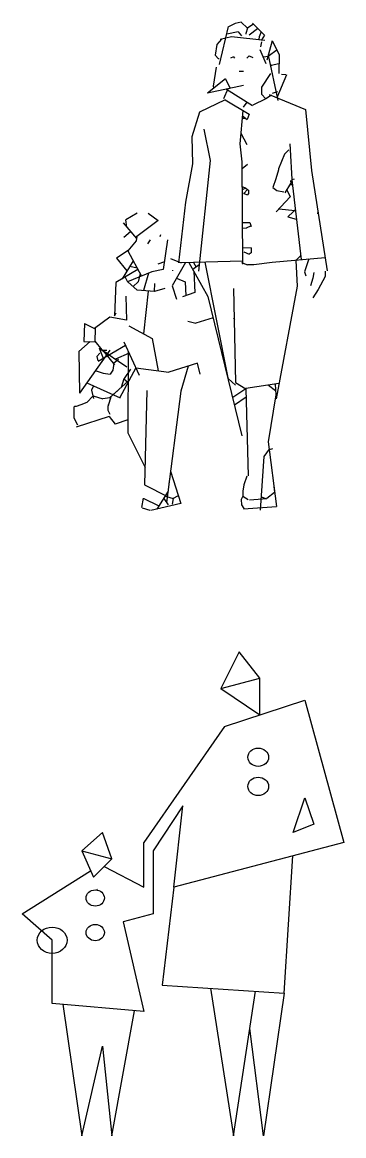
# Model space of a CAD drawing. Header units: millimetres. Extents: x 577 to 2337, y 236 to 943.
# Drawn here: x 759.647 to 760.835, y 698.954 to 703.07 of the extents above; entities that cross this region are included whole.
import ezdxf

# ---------------------------------------------------------------- set-up
doc = ezdxf.new("R2010")
doc.units = ezdxf.units.MM
doc.header["$LTSCALE"] = 0.01
doc.linetypes.add('SOLID', pattern=[0])
doc.linetypes.add('SOLID_LINE', pattern=[0])
doc.layers.add('06-Furn', color=4, linetype='Continuous')

# ---------------------------------------------------------------- blocks, each defined once
blk = doc.blocks.new('Body 12')
at = {"layer": '06-Furn', "color": 8, "linetype": 'SOLID'}
for p, q in [((731.4815, 597.3242), (731.4476, 597.1842)), ((731.507, 597.3361), (731.4831, 597.323)), ((731.5288, 597.3405), (731.507, 597.3361)), ((731.5288, 597.3405), (731.5527, 597.3187)), ((731.5527, 597.3187), (731.5462, 597.2991)), ((731.5723, 597.3318), (731.5527, 597.3187)), ((731.5709, 597.3374), (731.6159, 597.2926)), ((731.457, 597.2774), (731.4396, 597.2578)), ((731.4515, 597.2776), (731.4931, 597.2876)), ((731.5179, 597.3056), (731.4766, 597.2969)), ((731.4931, 597.2876), (731.6172, 597.2742)), ((731.5179, 597.3056), (731.531, 597.2904)), ((731.5462, 597.2991), (731.5462, 597.2969)), ((731.5897, 597.3165), (731.5593, 597.2926)), ((731.5962, 597.2861), (731.5941, 597.2774)), ((731.6028, 597.3056), (731.5962, 597.2861)), ((731.6158, 597.2926), (731.6028, 597.273)), ((731.4396, 597.2578), (731.4331, 597.2186)), ((731.5986, 597.2402), (731.6205, 597.1882)), ((731.6049, 597.2687), (731.6006, 597.2491)), ((731.6442, 597.2712), (731.6239, 597.2003)), ((731.6617, 597.2377), (731.6303, 597.2149)), ((731.6442, 597.2712), (731.6702, 597.2213)), ((731.4331, 597.2186), (731.4461, 597.2056)), ((731.4483, 597.2056), (731.4461, 597.2056)), ((731.5005, 597.2121), (731.4896, 597.2077)), ((731.5005, 597.2121), (731.5049, 597.2077)), ((731.5593, 597.2164), (731.5506, 597.2077)), ((731.5593, 597.2164), (731.5723, 597.2099)), ((731.6304, 597.2145), (731.6106, 597.2117)), ((731.6294, 597.2192), (731.6654, 597.0516)), ((731.6702, 597.2213), (731.6682, 597.1505)), ((731.4373, 597.174), (731.4254, 597.1039)), ((731.5376, 597.1586), (731.5221, 597.1586)), ((731.6366, 597.1856), (731.6429, 597.1791)), ((731.6692, 597.1872), (731.6407, 597.1809)), ((731.4713, 597.1313), (731.4053, 597.0782)), ((731.4713, 597.1313), (731.489, 597.0959)), ((731.6376, 597.1512), (731.6049, 597.1011)), ((731.6972, 597.1464), (731.6615, 597.0617)), ((731.6789, 597.149), (731.6941, 597.1468)), ((731.5376, 597.1072), (731.4053, 597.0782)), ((731.4254, 597.1039), (731.4278, 597.0963)), ((731.48, 597.094), (731.4646, 597.0571)), ((731.4749, 597.0929), (731.5713, 597.0327)), ((731.6049, 597.1011), (731.6049, 597.075)), ((731.6049, 597.075), (731.6202, 597.0576)), ((731.6329, 597.0735), (731.7673, 597.0182)), ((731.6637, 597.0837), (731.6441, 597.0772)), ((731.4705, 597.0536), (731.375, 597.0078)), ((731.4705, 597.0536), (731.5591, 597.0007)), ((731.5506, 597.0456), (731.5369, 597.026)), ((731.6202, 597.0576), (731.5723, 597.0337)), ((731.6419, 597.0707), (731.6202, 597.0576)), ((731.375, 597.0078), (731.3476, 596.9171)), ((731.5359, 597.0146), (731.5249, 596.8913)), ((731.5341, 596.9944), (731.5518, 596.9813)), ((731.5591, 597.0007), (731.5518, 596.9813)), ((731.7673, 597.0182), (731.7899, 596.7928)), ((731.5333, 596.9858), (731.5457, 596.9858)), ((731.3476, 596.9171), (731.3499, 596.8177)), ((731.3911, 596.9453), (731.4144, 596.83)), ((731.5284, 596.9308), (731.5504, 596.8888)), ((731.5249, 596.8913), (731.5324, 596.8248)), ((731.705, 596.8684), (731.6898, 596.8531)), ((731.7088, 596.8913), (731.7184, 596.7382)), ((731.4144, 596.83), (731.3719, 596.4206)), ((731.5324, 596.8248), (731.534, 596.4458)), ((731.6898, 596.8531), (731.668, 596.7988)), ((731.3499, 596.8177), (731.3235, 596.675)), ((731.553, 596.8142), (731.5325, 596.7982)), ((731.668, 596.7944), (731.6572, 596.7618)), ((731.668, 596.7988), (731.668, 596.7944)), ((731.7899, 596.7928), (731.8476, 596.4214)), ((731.6572, 596.7618), (731.6463, 596.7291)), ((731.6916, 596.7104), (731.7127, 596.7442)), ((731.7113, 596.7552), (731.7127, 596.7442)), ((731.7251, 596.7603), (731.7161, 596.7576)), ((731.7161, 596.7576), (731.7508, 596.4634)), ((731.5331, 596.7335), (731.5462, 596.727)), ((731.5462, 596.727), (731.5353, 596.7226)), ((731.5397, 596.7074), (731.5375, 596.7074)), ((731.5527, 596.7226), (731.5397, 596.7074)), ((731.5397, 596.7074), (731.5527, 596.703)), ((731.5462, 596.727), (731.5527, 596.7226)), ((731.5527, 596.7226), (731.5571, 596.7204)), ((731.5571, 596.7074), (731.5527, 596.703)), ((731.5571, 596.7204), (731.5571, 596.7074)), ((731.6463, 596.7291), (731.6615, 596.7183)), ((731.6615, 596.7183), (731.6876, 596.7139)), ((731.6984, 596.7213), (731.71, 596.6951)), ((731.7183, 596.74), (731.71, 596.74)), ((731.3235, 596.675), (731.2974, 596.4512)), ((731.71, 596.6951), (731.6583, 596.6395)), ((731.1444, 596.6344), (731.103, 596.6096)), ((731.1855, 596.6344), (731.2225, 596.6076)), ((731.6695, 596.6509), (731.7277, 596.645)), ((731.7023, 596.6208), (731.7219, 596.6394)), ((731.7023, 596.6208), (731.7333, 596.6121)), ((731.7292, 596.6467), (731.7219, 596.6394)), ((731.8132, 596.6422), (731.8117, 596.6319)), ((731.0932, 596.5985), (731.1426, 596.5408)), ((731.1065, 596.583), (731.103, 596.6096)), ((731.2225, 596.6076), (731.1388, 596.5453)), ((731.5331, 596.5812), (731.5484, 596.579)), ((731.5334, 596.6008), (731.5614, 596.6008)), ((731.5658, 596.5877), (731.5484, 596.579)), ((731.5614, 596.6008), (731.5665, 596.5856)), ((731.1209, 596.5662), (731.0952, 596.5448)), ((731.1435, 596.5488), (731.1417, 596.5329)), ((731.1932, 596.5367), (731.183, 596.5213)), ((731.2318, 596.5547), (731.2292, 596.547)), ((731.2575, 596.5367), (731.2413, 596.4271)), ((731.1118, 596.497), (731.0682, 596.4683)), ((731.1102, 596.496), (731.1609, 596.4022)), ((731.1417, 596.5329), (731.1105, 596.4954)), ((731.5671, 596.5063), (731.5338, 596.5049)), ((731.5658, 596.5051), (731.5658, 596.4877)), ((731.0682, 596.4683), (731.107, 596.4213)), ((731.13, 596.4592), (731.0894, 596.3922)), ((731.2456, 596.4549), (731.2215, 596.4468)), ((731.2678, 596.4674), (731.3075, 596.4515)), ((731.534, 596.4573), (731.3075, 596.4515)), ((731.5397, 596.492), (731.5593, 596.4833)), ((731.5658, 596.4877), (731.5593, 596.4833)), ((731.6438, 596.4538), (731.8398, 596.4715)), ((731.7311, 596.4594), (731.7362, 596.3649)), ((731.7492, 596.4774), (731.7336, 596.4619)), ((731.779, 596.4659), (731.7638, 596.418)), ((731.1478, 596.4264), (731.0658, 596.3784)), ((731.1993, 596.4182), (731.1092, 596.3806)), ((731.1179, 596.4392), (731.1445, 596.4325)), ((731.2413, 596.4271), (731.1993, 596.4182)), ((731.3238, 596.4519), (731.2741, 596.3667)), ((731.2755, 596.4237), (731.2755, 596.4211)), ((731.3365, 596.4522), (731.4068, 596.3266)), ((731.3743, 596.4436), (731.3511, 596.4262)), ((731.3536, 596.4527), (731.3635, 596.4354)), ((731.3546, 596.4199), (731.3582, 596.3417)), ((731.3952, 596.4537), (731.4819, 596.02)), ((731.531, 596.4528), (731.5527, 596.4441)), ((731.5767, 596.4441), (731.5527, 596.4441)), ((731.6441, 596.4528), (731.5767, 596.4441)), ((731.7638, 596.418), (731.7681, 596.4028)), ((731.7986, 596.4159), (731.7942, 596.3941)), ((731.8399, 596.4202), (731.8399, 596.4006)), ((731.0658, 596.3784), (731.0615, 596.2558)), ((731.1002, 596.3985), (731.1092, 596.3806)), ((731.1111, 596.3814), (731.1447, 596.3501)), ((731.1481, 596.3811), (731.1304, 596.3634)), ((731.1557, 596.4117), (731.1481, 596.3811)), ((731.1864, 596.4128), (731.1685, 596.3484)), ((731.2087, 596.3749), (731.2082, 596.3455)), ((731.2904, 596.3947), (731.3221, 596.3811)), ((731.3221, 596.3811), (731.3248, 596.3297)), ((731.7942, 596.3941), (731.7855, 596.3658)), ((731.8399, 596.4006), (731.8138, 596.3528)), ((731.2093, 596.3455), (731.1447, 596.3501)), ((731.1861, 596.3471), (731.1682, 596.1888)), ((731.2472, 596.3569), (731.2093, 596.3455)), ((731.2741, 596.3667), (731.2898, 596.317)), ((731.3582, 596.3417), (731.312, 596.325)), ((731.5016, 596.3569), (731.5084, 596.0083)), ((731.7362, 596.3649), (731.6586, 595.949)), ((731.8138, 596.3528), (731.7942, 596.3223)), ((731.1033, 596.3286), (731.1059, 596.2388)), ((731.4068, 596.3266), (731.5324, 595.8121)), ((731.0435, 596.2506), (730.9872, 596.2081)), ((731.1059, 596.2388), (731.0435, 596.2506)), ((731.0615, 596.2558), (731.0673, 596.2669)), ((731.5008, 596.2485), (731.5044, 596.2404)), ((730.9504, 596.2265), (730.9481, 596.1608)), ((730.9504, 596.2265), (730.9893, 596.207)), ((730.9894, 596.2098), (730.9884, 596.1597)), ((731.1136, 596.2181), (731.1999, 596.1716)), ((731.3327, 596.2354), (731.3613, 596.2282)), ((731.4261, 596.2477), (731.3613, 596.2282)), ((731.1999, 596.1716), (731.2232, 596.0518)), ((730.9715, 596.1602), (730.9298, 596.124)), ((731.0444, 596.1287), (730.932, 595.9699)), ((730.9481, 596.1608), (730.9901, 596.1596)), ((730.9885, 596.1618), (731.0142, 596.1291)), ((731.102, 596.1453), (731.0005, 596.0871)), ((731.004, 596.1359), (731.1071, 596.0666)), ((731.004, 596.1359), (731.0188, 596.0984)), ((731.0145, 596.1312), (731.0155, 596.1287)), ((731.0176, 596.1287), (731.0328, 596.1287)), ((731.0189, 596.1259), (731.0614, 596.0747)), ((731.0956, 596.159), (731.1524, 596.0362)), ((730.9298, 596.124), (730.932, 595.9699)), ((731.0067, 596.1178), (730.9958, 596.1048)), ((730.9958, 596.1048), (731.0002, 596.0895)), ((731.0392, 596.1122), (731.0262, 596.121)), ((731.0328, 596.1135), (731.0306, 596.1113)), ((731.035, 596.1113), (731.0328, 596.1091)), ((731.0763, 596.0939), (731.0589, 596.0808)), ((731.1149, 596.1174), (731.0645, 596.0953)), ((731.1119, 596.1239), (731.1105, 595.8231)), ((730.9936, 596.0526), (731.0197, 596.0439)), ((731.0197, 596.0439), (731.0458, 596.0395)), ((731.0545, 596.0547), (731.0458, 596.0395)), ((731.0589, 596.0808), (731.0545, 596.0547)), ((731.1399, 596.0631), (731.0802, 595.9509)), ((731.1198, 596.058), (731.0942, 596.0195)), ((731.1396, 596.0625), (731.2622, 596.0469)), ((731.3684, 596.0805), (731.2622, 596.0469)), ((731.3336, 596.0695), (731.3062, 595.9772)), ((731.3778, 596.0399), (731.3684, 596.0805)), ((730.9586, 596.0074), (731.0824, 595.9519)), ((731.1114, 596.0138), (731.0433, 595.9525)), ((731.0951, 596.0227), (731.0855, 595.9906)), ((731.0959, 596.0221), (731.1114, 596.0092)), ((731.4811, 596.0234), (731.5086, 595.9985)), ((731.5084, 596.0083), (731.5465, 595.986)), ((731.6691, 596.0054), (731.5464, 595.9871)), ((731.6551, 596.0033), (731.6577, 595.9628)), ((730.9839, 595.996), (730.9761, 595.9806)), ((730.9761, 595.9806), (730.984, 595.95)), ((731.0745, 595.9806), (731.0473, 595.9561)), ((731.1804, 595.9792), (731.1725, 595.6306)), ((731.3062, 595.9772), (731.2536, 595.5651)), ((731.5465, 595.9853), (731.4981, 595.9539)), ((731.5465, 595.986), (731.5551, 595.6638)), ((731.6577, 595.9628), (731.6296, 595.7894)), ((731.6306, 595.9996), (731.6566, 595.9793)), ((730.911, 595.9177), (730.9131, 595.9199)), ((730.9197, 595.9199), (730.9131, 595.9199)), ((730.9371, 595.9264), (730.9197, 595.9199)), ((730.9588, 595.9351), (730.9371, 595.9264)), ((730.9827, 595.959), (730.9588, 595.9351)), ((730.9827, 595.959), (731.0176, 595.9481)), ((731.0437, 595.9525), (731.0176, 595.9481)), ((731.0393, 595.9286), (731.0371, 595.9199)), ((731.0371, 595.9199), (731.0371, 595.9068)), ((731.0477, 595.9564), (731.0374, 595.9222)), ((731.5473, 595.9544), (731.5052, 595.9251)), ((730.911, 595.9177), (730.911, 595.8785)), ((730.911, 595.8785), (730.924, 595.8524)), ((731.042, 595.8836), (730.9198, 595.8437)), ((731.0371, 595.9068), (731.0437, 595.8916)), ((731.0411, 595.8833), (731.0632, 595.8546)), ((731.1107, 595.8712), (731.0632, 595.8546)), ((731.1105, 595.8231), (731.174, 595.6944)), ((731.633, 595.7621), (731.6127, 595.7359)), ((731.6296, 595.7894), (731.6595, 595.5507)), ((731.6455, 595.7633), (731.6332, 595.7606)), ((731.6127, 595.7359), (731.5992, 595.5372)), ((731.2684, 595.6807), (731.3069, 595.5615)), ((731.2654, 595.6577), (731.2626, 595.6352)), ((731.5506, 595.6631), (731.5397, 595.6305)), ((731.1725, 595.6306), (731.2565, 595.5879)), ((731.259, 595.6073), (731.218, 595.541)), ((731.5397, 595.6305), (731.5353, 595.6066)), ((731.5353, 595.6066), (731.5353, 595.5892)), ((731.653, 595.6024), (731.6238, 595.5805)), ((731.6504, 595.6231), (731.6542, 595.5932)), ((731.1675, 595.5816), (731.1606, 595.5465)), ((731.1698, 595.5805), (731.2221, 595.5544)), ((731.3069, 595.5615), (731.1954, 595.5358)), ((731.2438, 595.5805), (731.259, 595.5565)), ((731.2503, 595.5892), (731.2786, 595.5805)), ((731.2786, 595.5805), (731.2743, 595.5587)), ((731.2938, 595.5892), (731.2786, 595.5805)), ((731.5353, 595.5892), (731.5288, 595.5761)), ((731.5288, 595.5761), (731.531, 595.5565)), ((731.531, 595.5565), (731.5397, 595.5435)), ((731.5353, 595.5892), (731.5549, 595.5761)), ((731.5379, 595.5414), (731.6595, 595.5507)), ((731.5599, 595.5752), (731.6238, 595.5805)), ((731.6033, 595.5861), (731.6209, 595.5802)), ((731.1633, 595.5457), (731.1916, 595.537))]:
    blk.add_line(p, q, dxfattribs=at)
blk = doc.blocks.new('rtre')
at = {"layer": '06-Furn', "color": 8, "linetype": 'SOLID_LINE'}
for p, q in [((847.1606, 622.9948), (847.0927, 622.8594)), ((847.237, 622.897), (847.1606, 622.9948)), ((847.0927, 622.8594), (847.237, 622.897)), ((847.237, 622.7615), (847.237, 622.897)), ((847.0927, 622.8594), (847.237, 622.7615)), ((847.106, 622.7184), (847.4031, 622.8162)), ((847.4031, 622.8162), (847.5473, 622.2894)), ((847.106, 622.7184), (846.809, 622.2894)), ((846.9532, 622.4249), (846.8429, 622.2593)), ((846.9193, 622.1239), (846.9532, 622.4249)), ((847.3606, 622.3271), (847.4031, 622.455)), ((847.4031, 622.455), (847.437, 622.3572)), ((847.437, 622.3572), (847.3606, 622.3271)), ((846.6562, 622.3271), (846.5798, 622.2593)), ((846.6901, 622.2292), (846.6562, 622.3271)), ((846.809, 622.1239), (846.809, 622.2894)), ((847.5473, 622.2894), (846.9193, 622.1239)), ((846.5798, 622.2593), (846.6901, 622.2292)), ((846.5798, 622.2593), (846.6222, 622.1615)), ((846.6222, 622.1615), (846.6901, 622.2292)), ((846.8429, 622.2593), (846.8429, 622.026)), ((847.3267, 621.7325), (847.3597, 622.24)), ((846.3591, 622.026), (846.6115, 622.1849)), ((846.6613, 622.2005), (846.809, 622.1239)), ((846.9193, 622.1239), (846.8768, 621.7626)), ((846.4695, 621.9282), (846.3591, 622.026)), ((846.8429, 622.026), (846.7326, 621.9959)), ((846.7326, 621.9959), (846.809, 621.6648)), ((846.4695, 621.6949), (846.4695, 621.9282)), ((846.8768, 621.7626), (847.3267, 621.7325)), ((847.0545, 621.7507), (847.14, 621.2057)), ((847.14, 621.2057), (847.2214, 621.7396)), ((847.3267, 621.7325), (847.2503, 621.2057)), ((846.809, 621.6648), (846.4695, 621.6949)), ((846.5085, 621.6914), (846.5798, 621.2057)), ((846.6901, 621.2057), (846.7743, 621.6679)), ((847.2503, 621.2057), (847.2004, 621.6018)), ((846.5798, 621.2057), (846.6562, 621.5369)), ((846.6562, 621.5369), (846.6901, 621.2057))]:
    blk.add_line(p, q, dxfattribs=at)
for centre, major_axis in [((847.2312, 622.6049), (-0.0382, 0)), ((847.2312, 622.4968), (0.0382, 0)), ((846.6287, 622.0845), (0.0339, 0)), ((846.4695, 621.9282), (-0.055, 0)), ((846.6287, 621.9566), (0.0339, 0))]:
    blk.add_ellipse(centre, major_axis=major_axis, ratio=0.886713, dxfattribs=at)
blk.add_ellipse((846.6287, 622.1146), major_axis=(-0.00692, 0), ratio=0.886713, start_param=3.039508, end_param=3.457343, dxfattribs=at)

msp = doc.modelspace()

# ---------------------------------------------------------------- block references
at = {"layer": '06-Furn', "color": 241}
msp.add_blockref('Body 12', (28.9269, 105.7298), dxfattribs=at)
at = {"layer": '06-Furn'}
msp.add_blockref('rtre', (-86.7119, 77.7488), dxfattribs=at)

doc.saveas('drawing.dxf')
